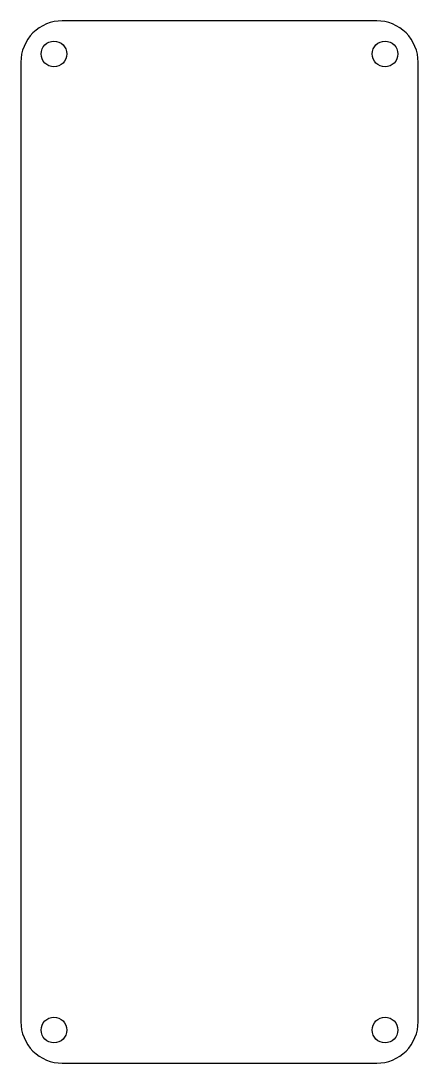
# Model space of a CAD drawing. Header units: millimetres. Extents: x -24 to 24, y -63 to 63.
import ezdxf

# ---------------------------------------------------------------- set-up
doc = ezdxf.new("R2010")
doc.units = ezdxf.units.MM

msp = doc.modelspace()

# ---------------------------------------------------------------- linework, layer by layer
msp.add_lwpolyline([(-24, -58, 0.414214), (-19, -63), (19, -63, 0.414214), (24, -58), (24, 58, 0.414214), (19, 63), (-19, 63, 0.414214), (-24, 58)], format="xyb", close=True)
for centre in [(-20, 59), (20, 59), (-20, -59), (20, -59)]:
    msp.add_circle(centre, 1.55)

doc.saveas('drawing.dxf')
